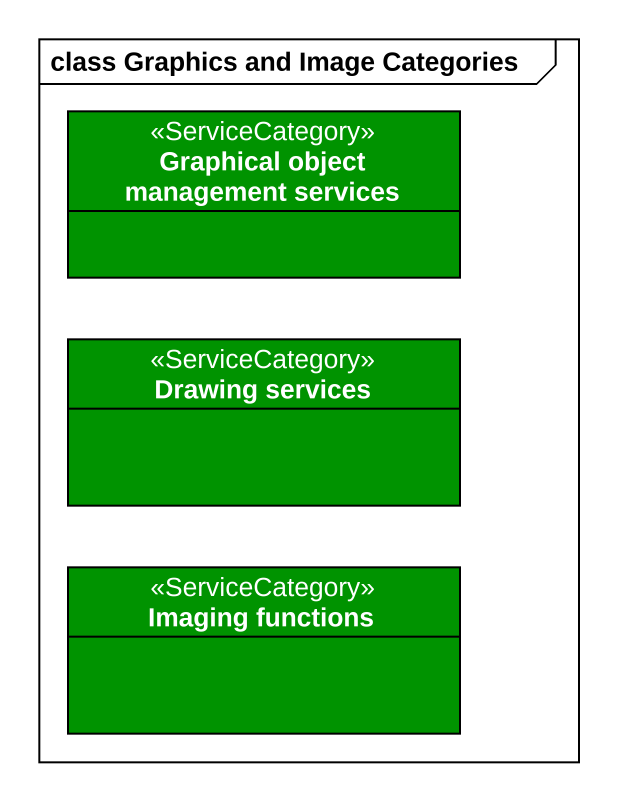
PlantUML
@startuml
mainframe class Graphics and Image Categories
hide circle
hide empty members
class "Graphical object management services" as Graphical_object_management <<ServiceCategory>> #009300
class "Drawing services" as Drawing_services <<ServiceCategory>> #009300
class "Imaging functions" as Imaging_functions <<ServiceCategory>> #009300
@enduml
